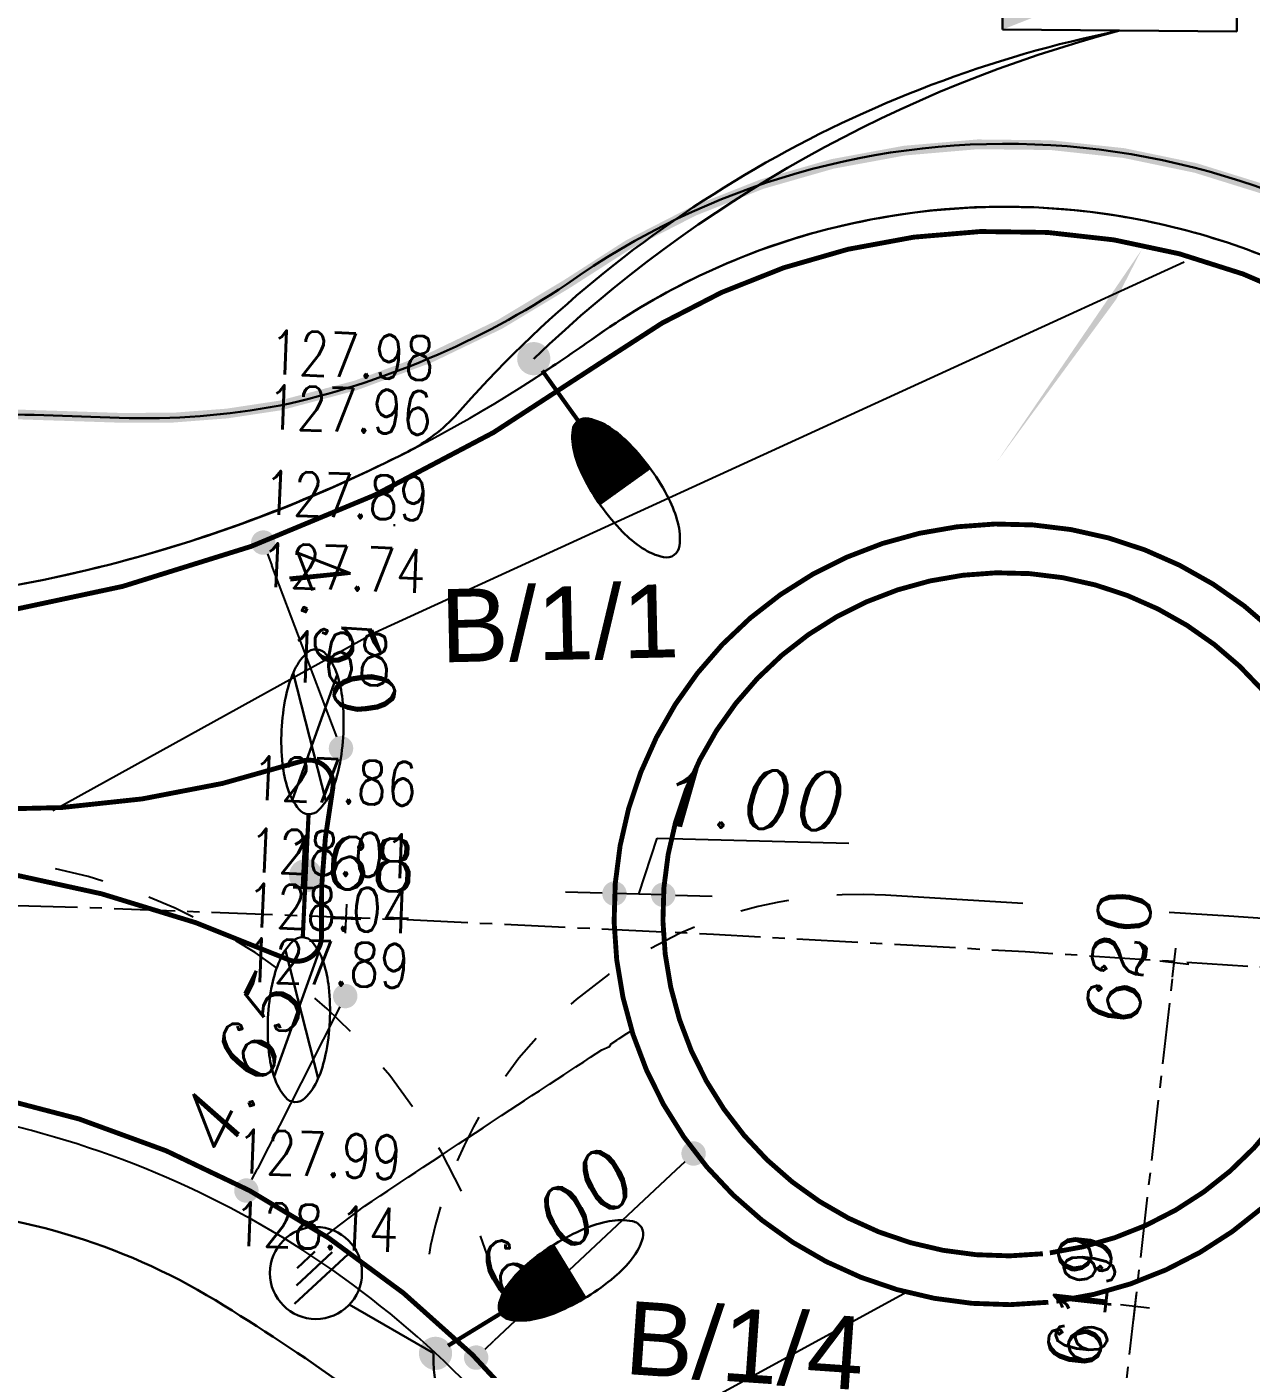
# Model space of a CAD drawing. Header units: millimetres. Extents: x 229784 to 231786, y 726884 to 727329.
# Drawn here: x 230473.46 to 230498.54, y 727260.83 to 727288.34 of the extents above; entities that cross this region are included whole.
import ezdxf
from ezdxf.enums import TextEntityAlignment as Align

# ---------------------------------------------------------------- set-up
doc = ezdxf.new("R2010")
doc.units = ezdxf.units.MM
for name, pattern in [('2480-axa-500-15.11.16$0$CENTER', [2, 1.25, -0.25, 0.25, -0.25]), ('2480-GEOMET-12.8.14$0$D1-3', [6, 3, -3]), ('2480-GEOMET-12.8.14$0$D12', [2, 1, -1]), ('2480-GEOMET-12.8.14$0$DASHEDX2', [1.5, 1, -0.5]), ('DESPLANW500-12.8.14$0$CENTER', [2, 1.25, -0.25, 0.25, -0.25])]:
    doc.linetypes.add(name, pattern=pattern)
for name, color, linetype in [('2480-axa-500-15.11.16$0$IDAN_AXIS', 7, 'Continuous'), ('2480-axa-500-15.11.16$0$IDAN_PTNUM', 7, 'Continuous'), ('2480-GEOMET-12.8.14$0$0-frame', 7, 'Continuous'), ('2480-GEOMET-12.8.14$0$1maake', 8, '2480-GEOMET-12.8.14$0$FENCELINE1'), ('2480-gova-15.11.16$0$D-CONT-PRINCIPAL', 254, 'Continuous'), ('2480-gova-15.11.16$0$D-CONT-SECONDARY', 254, 'Continuous'), ('2480-gova-15.11.16$0$SEC-ELEV', 254, 'Continuous'), ('2480-gova-15.11.16$0$SEC-NAME', 8, 'Continuous'), ('2480-PLAN-12.8.14$0$plan_makif1 v1$0$pcell', 8, 'Continuous'), ('2480B-TABA_500-9.1.17$0$scellno', 8, 'Continuous'), ('DESPLANW500-12.8.14$0$IDAN_AXIS', 8, 'DESPLANW500-12.8.14$0$CENTER')]:
    doc.layers.add(name, color=color, linetype=linetype)
for name, color, linetype, true_color in [('2480-axa-500-15.11.16$0$IDAN_POINTS', 7, 'Continuous', 0xa8a8a8), ('2480-axa-500-15.11.16$0$IDAN_PTELEV', 7, 'Continuous', 0xa8a8a8), ('2480-GEOMET-12.8.14$0$ZEVA', 7, 'Continuous', 0x919191), ('2480B-TABA_500-9.1.17$0$pcell', 7, 'Continuous', 0x527dff)]:
    doc.layers.add(name, color=color, linetype=linetype, true_color=true_color)
for name, color, linetype, lineweight in [('2480-GEOMET-12.8.14$0$EVENSOFA_15', 13, 'Continuous', 30), ('2480-GEOMET-12.8.14$0$Midraha', 13, 'Continuous', 30), ('2480-GEOMET-12.8.14$0$TICH', 13, 'Continuous', 30), ('TEURA', 1, 'Continuous', 30), ('TEURA-500', 1, 'Continuous', 30), ('TEURA-PIRUK', 190, 'Continuous', 30), ('TXT-TEURA-500', 12, 'Continuous', 35)]:
    doc.layers.add(name, color=color, linetype=linetype, lineweight=lineweight)
doc.styles.add('2480-axa-500-15.11.16$0$Standard', font='romanc9.shx')
doc.styles.add('2480-GEOMET-12.8.14$0$ITALIC', font='italic.shx')
doc.styles.add('2480-gova-15.11.16$0$secname', font='romans.shx', dxfattribs={"width": 0.8})
doc.styles.get("Standard").update_dxf_attribs({"font": 'arial.ttf'})
doc.linetypes.add('2480-GEOMET-12.8.14$0$FENCELINE1', pattern='A,0.25,-0.1,[133,ltypeshp.shx,S=0.1,R=0,X=-0.1,Y=0],-0.1,1', length=1.45)
doc.linetypes.add('SLE_LINE', pattern='A,1,-0.5,["/",Standard,S=0.1,R=0,X=-0.1,Y=-0.05],-0.3', length=1.8)
doc.linetypes.add('V_LINE', pattern='A,1,-0.3,["V",Standard,S=0.1,R=0,X=-0.1,Y=-0.05],-0.2', length=1.5)
doc.dimstyles.new('2480-GEOMET-12.8.14$0$DIM500', dxfattribs={"dimtxt": 1.2, "dimasz": 0.5, "dimexe": 0.18, "dimexo": 0.0625, "dimgap": 0.25, "dimtad": 1, "dimzin": 0, "dimdsep": 46, "dimtxsty": '2480-GEOMET-12.8.14$0$ITALIC', "dimblk": '2480-GEOMET-12.8.14$0$_Dot', "dimcen": 0.09, "dimse1": 1, "dimse2": 1, "dimclrd": 256, "dimclrt": 256, "dimadec": 0, "dimazin": 0, "dimtfac": 1, "dimtmove": 1, "dimatfit": 3, "dimldrblk": '2480-GEOMET-12.8.14$0$_Dot', "dimfxl": 1, "dimtolj": 1, "dimtzin": 0, "dimarcsym": 0})

# ---------------------------------------------------------------- blocks, each defined once
blk = doc.blocks.new('pe-2')
for p, q in [((-0.2663664813626383, 2.612866908311844), (0.2002428060368402, 1.088034683198202)), ((0.2663664814281219, 2.612866908311844), (-0.2002428059713566, 1.088034683198202)), ((-0.2663664813626383, -2.259358229930513), (0.2002428060368402, -0.7345260048168711)), ((0.2663664814281219, -2.259358229930513), (-0.2002428059713566, -0.7345260048168711))]:
    blk.add_line(p, q)
for points in [[(3.274180926382542e-11, 0.9197248866548762, 0.2117595064418249), (0.1182286987786938, 0.9721477386192419, 0.09455421729680624), (0.2638318446552148, 1.210948135296348, 0.05124279213204638), (0.3417372697404062, 1.507864784274716, 0.03856946082473863), (0.3731145729398122, 1.914023251796607, 0.03856946085214061), (0.3417372697040264, 2.320181719318498, 0.05124279214183172), (0.2638318446661287, 2.617098368296865, 0.09455421724215093), (0.1182286987968837, 2.855898764973972, 0.2117595062268801), (3.274180926382542e-11, 2.90832161688013, 0.2117595063221871), (-0.1182286986768304, 2.855898764973972, 0.09455421733179012), (-0.263831844615197, 2.617098368296865, 0.05124279214410905), (-0.3417372697003884, 2.320181719202083, 0.03856946082749416), (-0.3731145728597767, 1.914023251796607, 0.03856946084387401), (-0.3417372696712846, 1.507864784100093, 0.05124279210564371), (-0.263831844615197, 1.210948135296348, 0.09455421731429862), (-0.1182286986950203, 0.9721477386192419, 0.211759506382006)], [(3.274180926382542e-11, -0.5662162082735449, -0.2117595064418249), (0.1182286987786938, -0.6186390602379106, -0.09455421729680624), (0.2638318446552148, -0.8574394569150172, -0.05124279213204638), (0.3417372697404062, -1.154356105893385, -0.03856946082473863), (0.3731145729398122, -1.560514573415276, -0.03856946085214061), (0.3417372697040264, -1.966673040937167, -0.05124279214183172), (0.2638318446661287, -2.263589689915534, -0.09455421724215093), (0.1182286987968837, -2.502390086592641, -0.2117595062268801), (3.274180926382542e-11, -2.554812938498799, -0.2117595063221871), (-0.1182286986768304, -2.502390086592641, -0.09455421733179012), (-0.263831844615197, -2.263589689915534, -0.05124279214410905), (-0.3417372697003884, -1.966673040820751, -0.03856946082749416), (-0.3731145728597767, -1.560514573415276, -0.03856946084387401), (-0.3417372696712846, -1.154356105718762, -0.05124279210564371), (-0.263831844615197, -0.8574394569150172, -0.09455421731429862), (-0.1182286986950203, -0.6186390602379106, -0.211759506382006)]]:
    blk.add_lwpolyline(points, format="xyb", close=True)
at = {"const_width": 0.05}
for points in [[(2.546585164964199e-11, 0.9267543391906656), (2.546585164964199e-11, 0.1767543391906656)], [(2.546585164964199e-11, -0.5732456608093344), (2.546585164964199e-11, 0.1767543391906656)]]:
    blk.add_lwpolyline(points, dxfattribs=at)
at = {"const_width": 0.2}
blk.add_lwpolyline([(-0.09999999997452846, 0.1767543391906656, 1), (0.1000000000254602, 0.1767543391906656, 1)], format="xyb", close=True, dxfattribs=at)
blk = doc.blocks.new('chit')
for p, q in [((0, 0), (40.00000000000136, 0)), ((5.684341886080801e-14, -15.00000000000136), (0, 0)), ((40.00000000000136, 0), (40.00000000000136, -15.00000000000136)), ((40.00000000000136, -15.00000000000136), (40.00000000000136, 0)), ((40.00000000000136, -15.00000000000136), (5.684341886080801e-14, -15.00000000000136))]:
    blk.add_line(p, q)
blk.add_solid([(5.684341886080801e-14, -15.00000000000136), (0, 0), (40.00000000000136, 0)])
blk = doc.blocks.new('peh')
at = {"linetype": 'Continuous'}
blk.add_line((2.546585164964199e-11, 5.820766091346741e-11), (2.546585164964199e-11, 5.820766091346741e-11), dxfattribs=at)
blk.add_line((2.546585164964199e-11, 5.820766091346741e-11), (2.546585164964199e-11, 5.820766091346741e-11), dxfattribs=at)
blk.add_line((2.546585164964199e-11, 5.820766091346741e-11), (2.546585164964199e-11, 5.820766091346741e-11), dxfattribs=at)
blk.add_line((2.546585164964199e-11, 5.820766091346741e-11), (2.546585164964199e-11, 5.820766091346741e-11), dxfattribs=at)
blk.add_line((2.546585164964199e-11, 5.820766091346741e-11), (2.546585164964199e-11, 5.820766091346741e-11), dxfattribs=at)
blk.add_line((2.546585164964199e-11, 5.820766091346741e-11), (2.546585164964199e-11, 5.820766091346741e-11), dxfattribs=at)
at = {"color": 0}
for p, q in [((-0.115912749482959, -0.969679415167775), (0.1884086229183595, -1.062719795736484)), ((-0.1056436801372911, -0.9597478377399966), (0.1772317845970974, -1.046231546381023)), ((-0.09385287292388966, -0.9502815023297444), (0.1652012002523406, -1.029482280660886)), ((-0.08020889080216875, -0.9413817392778583), (0.1522184084533365, -1.012441895902157)), ((-0.06415515524713555, -0.9332187119289301), (0.1381616434882744, -0.9950731646385975)), ((-0.04462661316938465, -0.92611803940963), (0.1228772536778706, -0.9773291107849218)), ((-0.01899524375767214, -0.9208831884898245), (0.104348816392303, -0.958593252056744)), ((0.02821950671932427, -0.9222470393287949), (0.06440341872075805, -0.9333095714100637)), ((-0.2285185306463973, -1.131319577281829), (0.2910667609321536, -1.2901727425633)), ((-0.2225942898003268, -1.120059652486816), (0.2864560272209928, -1.27569195284741)), ((-0.216457781563804, -1.108864624402486), (0.2816645539642195, -1.261155905493069)), ((-0.210106730730331, -1.097735188493971), (0.2766883927761228, -1.246563393389806)), ((-0.2035386284333072, -1.08667211199645), (0.2715233891722164, -1.231913146388251)), ((-0.1967507195295184, -1.07567623705836), (0.2661651680173236, -1.21720382681815)), ((-0.1897399888621294, -1.064748485514428), (0.2605716419129749, -1.202422567293979)), ((-0.1825031453408883, -1.053889863716904), (0.2545854739219067, -1.187521265121177)), ((-0.1750366041160305, -1.043101467425004), (0.2481631114278571, -1.172486604889855)), ((-0.1673364669040893, -1.032384488731623), (0.2412796707285452, -1.157310978916939)), ((-0.1593984990831814, -1.021740222058725), (0.2339070605885354, -1.141985798894893)), ((-0.1512181050275103, -1.011170072539244), (0.2260133852178114, -1.126501313119661)), ((-0.1427902992945747, -1.000675564340781), (0.2175621940332348, -1.110846377734561)), ((-0.1341096746400581, -0.9902583506773226), (0.2085115276786382, -1.095008164411411)), ((-0.1251703656816971, -0.9799202248104848), (0.1988126873402507, -1.078971784387249)), ((-0.2887464090817957, -1.282830977404956), (0.3360511245773523, -1.473850753100123)), ((-0.2849031357982312, -1.270934836997185), (0.3335042879843968, -1.460000960039906)), ((-0.2809602886045468, -1.259069139428902), (0.3308141161614913, -1.44610734510934)), ((-0.2769178075177479, -1.247233902919106), (0.3279784414553433, -1.432169245381374)), ((-0.2727756117456011, -1.235429152322467), (0.3249950011595502, -1.418185969174374)), ((-0.2685335995702189, -1.223654918605462), (0.3218614321303903, -1.404156794014852)), ((-0.2641916482753004, -1.211911239428446), (0.3185752653735108, -1.390080965007655)), ((-0.2597068435352412, -1.200211234914605), (0.3151339201358496, -1.375957693322562)), ((-0.2550202806523885, -1.188572914048564), (0.3115346974882414, -1.361786153516732)), ((-0.2501307263228227, -1.176996653841343), (0.3077747731658746, -1.347565482370555)), ((-0.2450371177474153, -1.165482779266313), (0.3038511905397172, -1.333294775744434)), ((-0.2397382072158507, -1.154031671816483), (0.2997608520308859, -1.318973086832557)), ((-0.2342325565914507, -1.142643771192525), (0.2955005108306068, -1.304599422903266)), ((-0.3320811642697663, -1.452578270516824), (0.3613230256378301, -1.664573206042405)), ((-0.3296372685217648, -1.440254297514912), (0.3600117051464622, -1.651101148221642)), ((-0.3270924486496369, -1.427961180044804), (0.3586284070988768, -1.637607084587216)), ((-0.3244469393612235, -1.415698846511077), (0.3571726631562342, -1.624090872064698)), ((-0.3217009534782846, -1.403467231604736), (0.3556439940948621, -1.61055236402899)), ((-0.3188546821547789, -1.39126627711812), (0.3540419094279059, -1.596991410653573)), ((-0.3159082950223819, -1.379095931188203), (0.3523659074053285, -1.583407858503051)), ((-0.3128619403651101, -1.366956148296595), (0.3506154743299703, -1.569801550416742)), ((-0.3097157453521504, -1.354846889676992), (0.3487900845721015, -1.556172325799707)), ((-0.3064698160524131, -1.34276812284952), (0.3468892001765198, -1.542520020157099)), ((-0.3031242376819137, -1.330719821853563), (0.3449122703968897, -1.528844465094153)), ((-0.2996790746037732, -1.318701967014931), (0.3428587315793266, -1.515145488374401)), ((-0.2961343703282182, -1.306714544887654), (0.3407230150842224, -1.501421387307346)), ((-0.2924901477599633, -1.294757548545022), (0.3384567031826009, -1.487657359277364)), ((-0.356168563295796, -1.615138924040366), (0.3720150188237312, -1.837766986864153)), ((-0.3547019478792208, -1.602516166458372), (0.3716013049343019, -1.824569354881532)), ((-0.3531760414407472, -1.58991153590614), (0.3711208180829999, -1.811351308308076)), ((-0.3515909958732664, -1.577324985992163), (0.3705732108282973, -1.798112741031218)), ((-0.3499469583985046, -1.564756471721921), (0.3699581274922821, -1.784853544260841)), ((-0.3482440714942641, -1.552205949556082), (0.3692752041606582, -1.771573606645688)), ((-0.3464824730690452, -1.539673377294093), (0.3685240684790188, -1.758272814506199)), ((-0.344662296534807, -1.527158714132383), (0.3677043393763597, -1.744951051136013)), ((-0.3427836706177914, -1.514661920722574), (0.3668156270068721, -1.731608197558671)), ((-0.34084202786471, -1.502184393641073), (0.365857532415248, -1.718244131770916)), ((-0.3388046243708231, -1.489736143383197), (0.3648296474493691, -1.7048587288009)), ((-0.3366651329633896, -1.477319104596972), (0.363731554527476, -1.691451861115638)), ((-0.3344238788631628, -1.464933177747298), (0.3625628263180261, -1.678023398097139)), ((-0.3690812586792163, -1.768044880300295), (0.030086575671564, -1.890082734345924)), ((-0.3683397835047799, -1.755200425104704), (0.07284037075630714, -1.890082734345924)), ((-0.3675368039766909, -1.74237477366114), (0.1155941659972392, -1.890082734345924)), ((-0.3666725335569936, -1.729567860660609), (0.1583479612901303, -1.890082734345924)), ((-0.3657471802798682, -1.716779622598551), (0.2011017565566526, -1.890082734345924)), ((-0.364882771619969, -1.70397275185987), (0.243855551894432, -1.890082734345924)), ((-0.3637743345825584, -1.691240488144103), (0.2866093470439999, -1.890082734345924)), ((-0.3626066217329935, -1.678526346862782), (0.329363142193567, -1.890082734345924)), ((-0.3614389088834287, -1.66581220558146), (0.3730088205848006, -1.890355410345364)), ((-0.3602110727297259, -1.653116445755586), (0.3728588798476267, -1.877238421875518)), ((-0.3589232896993053, -1.640439013543073), (0.372643478338432, -1.86410142009845)), ((-0.3575757310973131, -1.627779856673442), (0.3723622993784375, -1.850944308156613)), ((-0.3729487427408458, -1.88450279441895), (-0.3546975816357672, -1.890082734345924)), ((-0.3727713762418716, -1.871485873882193), (-0.3119437864894389, -1.890082734345924)), ((-0.3725303188184625, -1.858488425554242), (-0.2691899911819189, -1.890082734345924)), ((-0.3722258381094434, -1.845510367653333), (-0.2264361958533334, -1.890082734345924)), ((-0.3718581953507964, -1.832551620376762), (-0.1836824006161729, -1.890082734345924)), ((-0.371427645564836, -1.819612105784472), (-0.1409286055690172, -1.890082734345924)), ((-0.3709344373564818, -1.806691747682635), (-0.0981748103967059, -1.890082734345924)), ((-0.3703788133643684, -1.793790471972898), (-0.05542101489906503, -1.890082734345924)), ((-0.3697610102317412, -1.780908206419554), (-0.01266721966230783, -1.890082734345924))]:
    blk.add_line(p, q, dxfattribs=at)
blk.add_line((-0.3762964788365935, -1.890082734345924), (0.371784397677402, -1.890082734345924))
at = {"const_width": 0.2}
blk.add_lwpolyline([(-0.09999999997453402, 5.82076539745735e-11, 1), (0.1000000000254657, 5.82076539745735e-11, 1)], format="xyb", close=True, dxfattribs=at)
at = {"const_width": 0.05}
blk.add_lwpolyline([(2.546585164964199e-11, -0.9267543390742503), (2.91038304567337e-11, -0.1767543390742503)], dxfattribs=at)
for centre, radius, start, end in [((2.182787284255028e-11, -1.07925627392251), 0.1595313874640936, 89.99999999584787, 137.8251964882995), ((7.275957614183426e-11, -1.07925627392251), 0.159531387435171, 42.17480353191289, 90.00000001435149), ((0.4347096700112161, -1.473078726965468), 0.7461050159912878, 137.8251964731446, 159.431190154693), ((-0.434709670029406, -1.473078726849053), 0.746105015997236, 20.56880983710269, 42.17480352191763), ((1.141989360963635, -1.738488355302252), 1.501543188204895, 159.4311901679309, 171.1649100012509), ((-1.141989360803564, -1.738488355418667), 1.501543188115391, 8.83509001030809, 20.56880983754097), ((2.27130064188168, -1.914023251738399), 2.644415214756199, 171.1649100033143, 179.9999999968881), ((-2.27130064163066, -1.914023251680192), 2.644415214554432, 2.441037551367072e-09, 8.835090000477761), ((2.271300641106791, -1.914023251505569), 2.644415213982394, 180.0000000016236, 188.8350900015736), ((-2.271300641943526, -1.914023251621984), 2.644415214867802, 351.1649100074639, 1.732664412711517e-09), ((1.141989359803119, -2.089558147999924), 1.501543187039294, 188.8350900068143, 200.5688098424719), ((-1.141989360174193, -2.089558147767093), 1.50154318752295, 339.4311901554166, 351.1649099916152), ((0.4347096706915181, -2.354967776103877), 0.7461050166217936, 200.568809831869, 222.1748035004408), ((-0.4347096700912516, -2.354967776220292), 0.7461050160659488, 317.8251964758063, 339.4311901645237), ((2.91038304567337e-11, -2.748790229146834), 0.1595313875978667, 222.1748035492459, 269.9999999968009), ((-7.275957614183426e-12, -2.74879022926325), 0.1595313874763102, 270.000000009964, 317.8251964748918)]:
    blk.add_arc(centre, radius, start, end)
blk = doc.blocks.new('53')
for p, q in [((-14.54067666011849, 5.763867802988329), (15.45932333988151, 5.763867802988329)), ((-10.35449258187043, 0.7524673756603306), (9.645507418129569, 0.7524673756603306)), ((-5.354492581870431, -4.258933051667896), (4.645507418129569, -4.258933051667896))]:
    blk.add_line(p, q)
blk.add_circle((0.3544925818704314, 2.491928913209904), 18.85066435358067)
blk = doc.blocks.new('2480-GEOMET-12.8.14$0$_Dot')
at = {"color": 0, "linetype": 'ByBlock', "lineweight": -2}
blk.add_line((-0.5, 0), (-1, 0), dxfattribs=at)
at = {"color": 0, "linetype": 'ByBlock', "const_width": 0.5}
blk.add_lwpolyline([(-0.25, 0, 1), (0.25, 0, 1)], format="xyb", close=True, dxfattribs=at)
blk = doc.blocks.new('*D197')
at = {"layer": '2480-GEOMET-12.8.14$0$0-frame', "lineweight": -2, "transparency": 16777216}
blk.add_line((230479.7217984425, 727274.0246017524), (230478.4828845417, 727277.3048745779), dxfattribs=at)
at = {"layer": 'Defpoints', "color": 0, "transparency": 16777216}
for p in [(230478.3062217284, 727277.7726247788), (230478.1664030351, 727277.7198171826), (230479.7586425626, 727273.5040439554)]:
    blk.add_point(p, dxfattribs=at)
at = {"layer": '2480-GEOMET-12.8.14$0$0-frame', "lineweight": -2, "transparency": 16777216, "xscale": 0.5, "yscale": 0.5, "zscale": 0.5}
for p, rotation in [((230478.3062217284, 727277.7726247788), 110.6908607557796), ((230479.8984612559, 727273.5568515515), 290.6908607557796)]:
    blk.add_blockref('2480-GEOMET-12.8.14$0$_Dot', p, dxfattribs=dict(at, rotation=rotation))
at = {"layer": '2480-GEOMET-12.8.14$0$0-frame', "transparency": 16777216, "insert": (230479.8975168334, 727275.9650649477), "char_height": 1.2, "attachment_point": 5, "rotation": 290.6908607557796, "style": '2480-GEOMET-12.8.14$0$ITALIC'}
blk.add_mtext('\\A1;4.50', dxfattribs=at)
blk = doc.blocks.new('*D198')
at = {"layer": '2480-GEOMET-12.8.14$0$0-frame', "lineweight": -2, "transparency": 16777216}
blk.add_line((230479.7584720887, 727268.0338642956), (230478.1866809744, 727264.9406542089), dxfattribs=at)
at = {"layer": 'Defpoints', "color": 0, "transparency": 16777216}
for p in [(230479.8709307072, 727268.5375688118), (230477.8461282519, 727264.5528539721), (230477.9601753039, 727264.4949018323)]:
    blk.add_point(p, dxfattribs=at)
at = {"layer": '2480-GEOMET-12.8.14$0$0-frame', "lineweight": -2, "transparency": 16777216, "xscale": 0.5, "yscale": 0.5, "zscale": 0.5}
for p, rotation in [((230479.9849777592, 727268.4796166721), 63.06294676309011), ((230477.9601753039, 727264.4949018323), 243.0629467630901)]:
    blk.add_blockref('2480-GEOMET-12.8.14$0$_Dot', p, dxfattribs=dict(at, rotation=rotation))
at = {"layer": '2480-GEOMET-12.8.14$0$0-frame', "transparency": 16777216, "insert": (230477.8778235702, 727267.1175675464), "char_height": 1.2, "attachment_point": 5, "rotation": 63.06294676309012, "style": '2480-GEOMET-12.8.14$0$ITALIC'}
blk.add_mtext('\\A1;4.65', dxfattribs=at)
blk = doc.blocks.new('*D203')
at = {"layer": '2480-GEOMET-12.8.14$0$0-frame', "lineweight": -2, "transparency": 16777216}
blk.add_line((230486.7555397848, 727264.9113878957), (230483.0312361379, 727261.414113961), dxfattribs=at)
at = {"layer": 'Defpoints', "color": 0, "transparency": 16777216}
for p in [(230487.5975784954, 727264.7451060382), (230482.6667479182, 727261.0718445675), (230483.1442984091, 727260.5632933166)]:
    blk.add_point(p, dxfattribs=at)
at = {"layer": '2480-GEOMET-12.8.14$0$0-frame', "lineweight": -2, "transparency": 16777216, "xscale": 0.5, "yscale": 0.5, "zscale": 0.5}
for p, rotation in [((230487.1200280046, 727265.2536572892), 43.19934614200813), ((230482.6667479182, 727261.0718445675), 223.1993461420081)]:
    blk.add_blockref('2480-GEOMET-12.8.14$0$_Dot', p, dxfattribs=dict(at, rotation=rotation))
at = {"layer": '2480-GEOMET-12.8.14$0$0-frame', "transparency": 16777216, "insert": (230484.3115299926, 727263.782380902), "char_height": 1.2, "attachment_point": 5, "rotation": 43.199346142008096, "style": '2480-GEOMET-12.8.14$0$ITALIC'}
blk.add_mtext('\\A1;6.00', dxfattribs=at)
blk = doc.blocks.new('*D204')
at = {"layer": '2480-GEOMET-12.8.14$0$0-frame', "lineweight": -2, "transparency": 16777216}
for p, q in [((230485.9988151379, 727270.5671506885), (230486.3752946858, 727271.7127293196)), ((230486.3752946858, 727271.7127293196), (230490.3025320803, 727271.6103578582)), ((230484.9991547083, 727270.5932088787), (230484.4993244944, 727270.6062379738)), ((230486.4986453537, 727270.5541215934), (230485.4989849221, 727270.5801797836)), ((230486.4986453537, 727270.5541215934), (230485.4989849221, 727270.5801797836)), ((230486.9984755675, 727270.5410924982), (230487.4983057814, 727270.5280634032))]:
    blk.add_line(p, q, dxfattribs=at)
at = {"layer": 'Defpoints', "color": 0, "transparency": 16777216}
for p in [(230485.4989849221, 727270.5801797836), (230485.4933478119, 727270.363925469), (230486.4930082434, 727270.3378672787)]:
    blk.add_point(p, dxfattribs=at)
at = {"layer": '2480-GEOMET-12.8.14$0$0-frame', "lineweight": -2, "transparency": 16777216, "xscale": 0.5, "yscale": 0.5, "zscale": 0.5}
for p, rotation in [((230485.4989849221, 727270.5801797836), 358.5068066620362), ((230486.4986453537, 727270.5541215934), 178.5068066620362)]:
    blk.add_blockref('2480-GEOMET-12.8.14$0$_Dot', p, dxfattribs=dict(at, rotation=rotation))
at = {"layer": '2480-GEOMET-12.8.14$0$0-frame', "transparency": 16777216, "insert": (230488.3610628447, 727272.5112549525), "char_height": 1.2, "attachment_point": 5, "rotation": 358.5068066620361, "style": '2480-GEOMET-12.8.14$0$ITALIC'}
blk.add_mtext('\\A1;1.00', dxfattribs=at)
blk = doc.blocks.new('2480-axa-500-15.11.16$0$IDAN_POINT')
at = {"layer": '2480-axa-500-15.11.16$0$IDAN_POINTS', "color": 0, "linetype": 'ByBlock'}
for p, q in [((0, -0.5), (0, 0.5)), ((-0.5, 0), (0.5, 0))]:
    blk.add_line(p, q, dxfattribs=at)
at = {"layer": '2480-axa-500-15.11.16$0$IDAN_PTELEV', "style": '2480-axa-500-15.11.16$0$Standard'}
blk.add_attdef('IDAN_PTELEV', text='', height=1.8, dxfattribs=at).set_placement((0, -1), align=Align.TOP_CENTER)
at = {"layer": '2480-axa-500-15.11.16$0$IDAN_PTNUM', "style": '2480-axa-500-15.11.16$0$Standard'}
blk.add_attdef('IDAN_PTNUM', text='', height=1.8, dxfattribs=at).set_placement((0, 1), align=Align.CENTER)

msp = doc.modelspace()

# ---------------------------------------------------------------- linework, layer by layer
at = {"layer": '2480-axa-500-15.11.16$0$IDAN_AXIS', "linetype": '2480-axa-500-15.11.16$0$CENTER'}
for points in [[(229872.0680052556, 726960.3870601023, -0.07147719878368394), (229947.042, 727060.962), (229947.732, 727061.655, -0.298102820105516), (230708.48, 727222.267), (231119.383, 727062.249, 0.1113742151746733), (231641.537, 726983.585), (231643.691, 726983.741, -0.08419839352679226), (231668.658, 726981.345), (231692.584, 726974.885)], [(230493.8345957902, 727235.9932461376, -0.02871609495923493), (230494.465, 727247.223), (230496.966, 727269.165)]]:
    msp.add_lwpolyline(points, format="xyb", dxfattribs=at)
at = {"layer": '2480-GEOMET-12.8.14$0$1maake', "ltscale": 1.5}
for points in [[(230503.3498637404, 727280.7877473031, 0.3566641040567152), (230485.0337101896, 727281.9338506038, 0.3566641040567152)], [(230467.2738501531, 727276.4019932572, 0.1617645071594803), (230485.0337101896, 727281.9338506038, 0.1617645071594803)]]:
    msp.add_lwpolyline(points, format="xyb", dxfattribs=at)
msp.add_arc((230468.5647696208, 727246.8725175784), 19.5, 356.5973092836089, 88.92340629288928, dxfattribs=at)
at = {"layer": '2480-GEOMET-12.8.14$0$EVENSOFA_15', "color": 251, "true_color": 0x696969, "const_width": 0.1}
for points in [[(230503.0098902058, 727280.4211167047, 0.3566641040563377), (230485.3253281566, 727281.5276992018, 194.5167850187439)], [(230467.2644535433, 727275.9020815613, 0.1617645071595543), (230485.3253281567, 727281.5276992018)], [(230219.3421582981, 727234.0544562356), (230230.2781232223, 727237.7319298212, -0.01481331730155142), (230270.7213993344, 727249.6028068218), (230273.0470576846, 727250.2070592165), (230276.9339680296, 727251.1982074559, -0.01271875887194174), (230312.2420758484, 727259.1467337186), (230331.8804997812, 727262.757615761), (230331.9924231761, 727262.7781949168, -0.01540635517672264), (230375.4181294212, 727268.7578367143), (230387.1110147871, 727269.9046689443, -0.001683067493208553), (230391.8832494968, 727270.3167887105), (230399.1345664186, 727270.8817777823), (230429.8891572944, 727272.4499910688), (230452.5987625863, 727272.6771275594), (230472.4892453746, 727272.303255319, 0.08390474809793953), (230479.081219812, 727273.2902524661, 0.08390474809793953)], [(230479.7281401035, 727272.7233068798, 0.5696769523886233), (230479.081219812, 727273.290252466)], [(230479.7281401035, 727272.7233068799, 0.05414568094448007), (230479.4977581385, 727269.7088029016, 194.5167850187439)], [(230478.7934920095, 727269.2365929338, 0.1035073284765901), (230469.0234532514, 727271.3713878874)], [(230478.7934920095, 727269.2365929338, 0.5541545147678775), (230479.4977581386, 727269.7088029016)], [(230488.5295104545, 727245.6854525242, 0.4261550692907068), (230468.9405496051, 727266.8689870018)], [(230514.8552466268, 727263.30081023, 0.4422608497786182), (230497.6265031768, 727246.9637129495)]]:
    msp.add_lwpolyline(points, format="xyb", dxfattribs=at)
at = {"layer": '2480-GEOMET-12.8.14$0$Midraha'}
msp.add_lwpolyline([(230317.6340028229, 727268.3390002622, -0.02671869467459621), (230393.801042898, 727278.4980034849, -0.02729139607459507), (230472.2634682152, 727280.4288666374, -0.001074745816037402), (230475.3550025174, 727280.3299998386, 0.05531988327608524), (230478.6544469178, 727280.5821632824, 0.09438293201467271), (230484.5250000976, 727283.0710001007, -0.1712365022242927), (230494.4389221849, 727285.9166085584, -0.1712365563647151), (230503.9440002184, 727281.911999509, 0.1641476795334003), (230512.733000016, 727278.0740003606, -0.01541463126724829), (230556.7817591793, 727272.8898871443, -0.001181118457188967)], format="xyb", dxfattribs=at)
at = {"layer": '2480-GEOMET-12.8.14$0$TICH', "color": 251, "linetype": '2480-GEOMET-12.8.14$0$DASHEDX2', "true_color": 0x696969, "const_width": 0.1}
for points in [[(230494.5491718061, 727262.2258009478, 194.5167850067135), (230494.3858971865, 727262.2057115949, 194.5167850067135)], [(230494.4168542351, 727263.2170083228, 194.5167850285241), (230494.2739889428, 727263.1994301392)]]:
    msp.add_lwpolyline(points, format="xyb", dxfattribs=at)
at = {"layer": '2480-GEOMET-12.8.14$0$ZEVA', "linetype": '2480-GEOMET-12.8.14$0$D12'}
for centre, radius, start, end in [((230471.5140568152, 727259.367105269), 12, 15.69790913690011, 88.33893637571916), ((230490.5505112425, 727261.5606359092), 9, 86.79472515650758, 174.0840061067517)]:
    msp.add_arc(centre, radius, start, end, dxfattribs=at)
at = {"layer": '2480-GEOMET-12.8.14$0$ZEVA', "linetype": '2480-GEOMET-12.8.14$0$D1-3'}
msp.add_arc((230451.2014386836, 726558.9115677474), 712.750000000053, 68.72254877955802, 86.79472515646114, dxfattribs=at)
at = {"layer": '2480-gova-15.11.16$0$D-CONT-PRINCIPAL', "flags": 128}
msp.add_lwpolyline([(230480.994, 727278.1059999999), (230480.994, 727278.1529999999)], dxfattribs=at)
at = {"layer": '2480-gova-15.11.16$0$D-CONT-PRINCIPAL'}
msp.add_lwpolyline([(230479.6050435466, 727263.5864385945), (230480.379, 727264.173), (230480.379, 727264.173), (230480.383, 727264.176), (230480.383, 727264.176), (230480.536, 727264.2779999999), (230480.536, 727264.2779999999), (230480.701, 727264.3879999999), (230480.701, 727264.3879999999), (230480.855, 727264.4890000001), (230480.855, 727264.4890000001), (230481.11, 727264.6579999999), (230481.11, 727264.6579999999), (230481.277, 727264.77), (230481.277, 727264.77), (230481.431, 727264.8709999999), (230481.431, 727264.8709999999), (230481.584, 727264.973), (230481.584, 727264.973), (230481.773, 727265.098), (230481.773, 727265.098), (230481.926, 727265.2), (230481.926, 727265.2), (230482.08, 727265.301), (230482.08, 727265.301), (230482.308, 727265.4509999999), (230482.308, 727265.4509999999), (230482.514, 727265.588), (230482.514, 727265.588), (230482.654, 727265.68), (230482.654, 727265.68), (230482.808, 727265.781), (230482.808, 727265.781), (230482.962, 727265.882), (230482.962, 727265.882), (230483.189, 727266.032), (230483.189, 727266.032), (230483.366, 727266.1490000001), (230483.366, 727266.1490000001), (230483.52, 727266.25), (230483.52, 727266.25), (230483.657, 727266.339), (230483.657, 727266.339), (230483.81, 727266.44), (230483.81, 727266.44), (230483.965, 727266.541), (230483.965, 727266.541), (230484.171, 727266.677), (230484.171, 727266.677), (230484.325, 727266.777), (230484.325, 727266.777), (230484.459, 727266.865), (230484.459, 727266.865), (230484.583, 727266.946), (230484.583, 727266.946), (230484.709, 727267.0279999999), (230484.709, 727267.0279999999), (230484.869, 727267.1329999999), (230484.869, 727267.1329999999), (230485.011, 727267.2259999999), (230485.011, 727267.2259999999), (230485.127, 727267.302), (230485.127, 727267.302), (230485.242, 727267.377), (230485.242, 727267.377), (230485.395, 727267.445), (230485.395, 727267.445), (230485.431, 727267.5009999999), (230485.431, 727267.5009999999), (230485.551, 727267.578), (230485.551, 727267.578), (230485.595, 727267.6070000001), (230485.595, 727267.6070000001), (230485.755, 727267.7109999999), (230485.755, 727267.7109999999), (230485.79, 727267.734), (230485.79, 727267.734), (230485.852936708, 727267.7752031685)], dxfattribs=at)
at = {"layer": '2480-gova-15.11.16$0$D-CONT-SECONDARY', "flags": 128}
msp.add_lwpolyline([(230473.997, 727272.2829999999), (230480.594, 727275.928), (230497.1658828143, 727283.5289122595)], dxfattribs=at)
at = {"layer": '2480-gova-15.11.16$0$D-CONT-SECONDARY'}
msp.add_lwpolyline([(230491.4874636012, 727262.4103118253), (230484.6925653298, 727258.7019700019)], dxfattribs=at)
at = {"layer": '2480-PLAN-12.8.14$0$plan_makif1 v1$0$pcell', "const_width": 0.2}
for points in [[(230472.8316714643, 727314.0528103589), (230472.2634677475, 727280.4288666514, -0.001074746072425942), (230475.3550027873, 727280.3299998294, 0.05531987882852855), (230478.6544469217, 727280.5821632831, 0.09438293195690087), (230484.5250000977, 727283.0710001006, -0.1712364973534978), (230494.4389218921, 727285.9166085757, -0.1712365597904509), (230503.9440001541, 727281.9119995674, 0.1641476810020355), (230512.7330000149, 727278.0740003607, -0.0154146289154895), (230556.7817524853, 727272.8898881421), (230563.7911554279, 727307.8394653674)], [(230317.6340028229, 727268.3390002622, -0.02671869467459621), (230393.801042898, 727278.4980034849, -0.02729139607459507), (230472.2634682152, 727280.4288666374, -0.001074745816037402), (230475.3550025174, 727280.3299998386, 0.05531988327608524), (230478.6544469178, 727280.5821632824, 0.09438293201467271), (230484.5250000976, 727283.0710001007, -0.1712365022242927), (230494.4389221849, 727285.9166085584, -0.1712365563647151), (230503.9440002184, 727281.911999509, 0.1641476795334003), (230512.733000016, 727278.0740003606, -0.01541463126724829), (230556.7817591793, 727272.8898871443, -0.001181118457188967)]]:
    msp.add_lwpolyline(points, format="xyb", dxfattribs=at)
at = {"layer": '2480B-TABA_500-9.1.17$0$pcell'}
for points in [[(230472.8316714643, 727314.0528103589), (230472.2634677475, 727280.4288666514, -0.001074746072425942), (230475.3550027873, 727280.3299998294, 0.05531987882852855), (230478.6544469217, 727280.5821632831, 0.09438293195690087), (230484.5250000977, 727283.0710001006, -0.1712364973534978), (230494.4389218921, 727285.9166085757, -0.1712365597904509), (230503.9440001541, 727281.9119995674, 0.1641476810020355), (230512.7330000149, 727278.0740003607, -0.0154146289154895), (230556.7817524853, 727272.8898881421), (230563.7911554279, 727307.8394653674)], [(230317.6340028229, 727268.3390002622, -0.02671869467459621), (230393.801042898, 727278.4980034849, -0.02729139607459507), (230472.2634682152, 727280.4288666374, -0.001074745816037402), (230475.3550025174, 727280.3299998386, 0.05531988327608524), (230478.6544469178, 727280.5821632824, 0.09438293201467271), (230484.5250000976, 727283.0710001007, -0.1712365022242927), (230494.4389221849, 727285.9166085584, -0.1712365563647151), (230503.9440002184, 727281.911999509, 0.1641476795334003), (230512.733000016, 727278.0740003606, -0.01541463126724829), (230556.7817591793, 727272.8898871443, -0.001181118457188967)]]:
    msp.add_lwpolyline(points, format="xyb", dxfattribs=at)
at = {"layer": '2480B-TABA_500-9.1.17$0$scellno'}
msp.add_lwpolyline([(230501.8842609376, 727291.9645612563, 0, 0, 0), (230497.4253970292, 727285.4280588184, 0.5, 0, 0), (230495.7744289426, 727282.7565573136, 0, 0, 0)], format="xyseb", dxfattribs=at)
at = {"layer": 'DESPLANW500-12.8.14$0$IDAN_AXIS', "linetype": 'DESPLANW500-12.8.14$0$CENTER'}
msp.add_lwpolyline([(229872.0680052556, 726960.3870601023, -0.07147719878368394), (229947.042, 727060.962), (229947.732, 727061.655, -0.298102820105516), (230708.48, 727222.267), (231119.383, 727062.249, 0.1113742151746733), (231641.537, 726983.585), (231643.691, 726983.741, -0.08419839352679226), (231668.658, 726981.345), (231692.584, 726974.885)], format="xyb", dxfattribs=at)
at = {"layer": 'TEURA', "color": 6, "linetype": 'V_LINE', "ltscale": 5, "flags": 128}
for points in [[(229882.3832540148, 726995.6238299019, 0.05829265364702302), (229886.6096316303, 726998.6874251034, 0.03875151970565263), (229890.333778178, 727003.0624955391), (229890.7315250501, 727003.6106165767), (229890.2146926196, 727006.2980349496, 0.003809380084993287), (229892.0455443534, 727008.7771707488, -0.005041175208342944), (229898.363514638, 727017.1313180809, -0.008475901163094886), (229910.8666673264, 727032.7586671698, -0.009099564162903539), (229920.4532455171, 727044.110741693, -0.01480294841359303), (229941.3675962288, 727066.6021186245, -0.007122322203997529), (229952.7034000809, 727077.7684356091, -0.00198510933058509), (229960.1838511596, 727084.8732830929, -0.003945109757360597), (229966.5524324378, 727090.7800102464), (229967.3663418232, 727091.5655731336), (229976.8654766124, 727100.0706116689), (229981.4032966758, 727103.9853811315), (229985.0155934968, 727107.0844172329), (229993.4418490595, 727114.1947423016), (230000.3219364696, 727119.8073799001), (230008.5832186204, 727126.3840738629), (230019.6912004625, 727134.9051283875), (230023.5344227879, 727137.7317626255, -0.0001805137606270499), (230028.3911088311, 727141.3260527165, 0.004110113674229396), (230033.2806167747, 727144.8467875705, -0.003958020740473599), (230053.1226061891, 727158.5223297533, -0.008917367036685631), (230064.6695990827, 727166.049747726, -0.00514027710634002), (230073.3887938243, 727171.5274560463, -0.006210346384753352), (230078.5247649998, 727174.6731603211, -0.006252921286496313), (230093.3920206047, 727183.450594598, -0.00414926464975173), (230103.4088722137, 727189.0967465121, -0.004099252540073177), (230113.4630985877, 727194.5540648928, -0.00392912058054938), (230125.4481719257, 727200.8013966562, -0.003185431250611387), (230142.1246936416, 727209.0035370996, -0.003977982645852471), (230152.5357957702, 727213.8615208054, -0.006531663441453613), (230166.753419192, 727220.1622425545, -0.002710939632478563), (230175.7583603234, 727223.9616812462, -0.004595286785042453), (230187.6903153625, 727228.7775545088, -0.002237033172070682), (230197.5464208861, 727232.5787940939, -0.007601547394318805), (230212.8388620984, 727238.1438066035, -0.003347687695491974), (230224.6794924785, 727242.1799908852, -0.005846054738433279), (230232.5916782854, 727244.7819061135, -0.001140788078616148), (230239.4748841219, 727246.9421139371, 0.0001173379032749467), (230245.1236780964, 727248.6576284152, -0.005848699046070003), (230255.2510419005, 727251.6069071314, -0.003263596199486421), (230260.8892152409, 727253.1791665647, -0.003497894859360288), (230264.5549466691, 727254.1748469415), (230287.9952102494, 727260.0776689136, 3.503752086059533e-05), (230296.3612216469, 727261.9544163571, -0.004869893172154029), (230309.6273790082, 727264.7507987525, 0.002319725889618891), (230318.1614583053, 727266.3421367542, 0.002336484072727297), (230326.3028328237, 727267.8436078613, -0.0008823595484692262), (230334.3339724469, 727269.2552992151, -0.006778549669616653), (230341.1211913559, 727270.3414130493, 0.001049114056946073), (230344.403207444, 727270.8281107752), (230363.3772784168, 727273.445058532, 0.0009283711161863098), (230372.5733832731, 727274.4855033905, -0.003972547702151505), (230380.7598550771, 727275.3105331492, 0.002637088451924199), (230386.4339649657, 727275.8670631992, -0.004531680561821562), (230397.3228497803, 727276.7587924461, -0.007293126848073058), (230405.4315827353, 727277.2106653997), (230410.2204275543, 727277.4548543113), (230418.4618247031, 727277.8750929859), (230423.7073569632, 727278.142568935), (230425.6969545395, 727276.2983825946), (230427.6135204916, 727276.3620521704), (230439.636364852, 727276.5476789585, -0.0005915545122056928), (230447.9819014115, 727276.631150903, -0.0005222313844451348), (230452.7266370339, 727276.6754167199, -0.0009685084338935364), (230462.2804665487, 727276.4968138617), (230467.8559612159, 727276.3968023668, 0.01171955154053411), (230469.3145365568, 727276.4342487825, 0.05882202164638579), (230476.168781597, 727277.6003969987, 0.04192171581028541), (230481.0770559448, 727279.5392579297), (230481.1934956047, 727279.5965751878, 0.08748250095867723), (230482.2280052627, 727280.3539422923, -0.1652270477269531), (230495.8472346507, 727288.2633853266)], [(230483.8462060087, 727281.5412182981), (230483.8462060087, 727281.5412182981, -0.1271261368238505), (230495.8472346507, 727288.2633853266, -0.06784432556280016)], [(231704.5958898765, 726992.7595510263, -0.03717979913442061), (231699.8925486336, 726992.9042037174, -0.04895875229959294), (231694.181031458, 726994.1289442296, -0.02692681299887717), (231690.7223516419, 726995.4753495832, 0.03015069787078078), (231688.7463314717, 726996.1546659041, 0.03091331386377905), (231686.6506849352, 726996.5992187426, 0.1015669124775307), (231680.1201127261, 726996.2162244677, 0.06759743608865242), (231676.138888531, 726994.584806708, -0.02609171813790224), (231671.868312274, 726992.0726431836, -0.02366829493799689), (231669.4557472561, 726991.0276783275, -0.04623753895543405), (231664.5120491277, 726989.6647729716, -0.04789576384536384), (231659.1447735538, 726989.2338797981, -0.01492667856791155), (231654.4591654108, 726989.595090331), (231651.0221827314, 726989.7945675974, 0.01011048343311162), (231647.8282068104, 726989.8692872477, 0.007400122623725132), (231645.489861354, 726989.8420896869, 0.0004924962029113489), (231639.0430868925, 726989.3760104665, 0.001460076240902055), (231633.9527011301, 726989.0285137283), (231631.6906337154, 726990.882304992), (231626.8898897186, 726990.6097439084), (231613.5277383618, 726989.8511109849), (231607.538721476, 726989.5715144072), (231597.8819444002, 726989.1938447455), (231593.9812529957, 726989.0412914876), (231581.2633404502, 726988.6935534667), (231567.9745305083, 726988.4803088884), (231559.4544705949, 726988.4192367799), (231553.4568048562, 726988.4116387186), (231547.9163439818, 726988.4239638279), (231543.2686606164, 726988.4629218242), (231543.0954708044, 726988.4643735427), (231532.7032078648, 726988.62057568), (231525.0189846562, 726988.7838156117), (231516.8781791091, 726989.0124263136), (231511.8145108294, 726989.1869822799), (231505.870004148, 726989.4213897791), (231499.8788231328, 726989.6833610632), (231490.1656872848, 726990.1644777076), (231480.4770849897, 726990.7391607461), (231467.2951921187, 726991.6240365928), (231457.1484679847, 726992.4293719212), (231443.8353402487, 726993.6180377114), (231434.1279982296, 726994.5494154094), (231410.3790393604, 726997.2097958219), (231398.3283439472, 726998.7459767131), (231392.8964666332, 726999.4771853841), (231386.6017026487, 727000.3580701193), (231370.1457051003, 727002.8231999293), (231350.8097006673, 727006.0230001241), (231331.7524878192, 727009.486852564), (231322.8825289845, 727011.2184276469), (231304.7767067476, 727014.9582849229), (231286.5059003551, 727019.0305208806), (231266.6489351862, 727023.8013429628), (231252.2776905484, 727027.4770773697), (231236.2275761416, 727031.7492026277), (231213.1778228886, 727038.3956951761), (231190.2445663716, 727045.5728641261), (231178.8633459919, 727049.293600573), (231159.5203124772, 727055.8681549666), (231141.860861859, 727062.2697622462), (231131.7936691565, 727066.0486549777), (231120.557475192, 727070.369016881), (231108.8143997358, 727074.9503625745), (231106.226838563, 727073.811597371), (231095.2379677984, 727078.0909977491), (231087.5933923619, 727081.0680278476), (231083.4294632354, 727082.6895884481, -0.02769875475965326), (231080.148502496, 727084.1452902019, -0.06015783812023866), (231074.2659284406, 727088.1693563157, -0.0509342531115159), (231069.8546398233, 727092.9988449208, 0.009410122371890562), (231067.9733013656, 727095.7155829314, 0.1136329580328329), (231062.9576216491, 727099.733290613, 0.1268979412720108), (231055.7786044034, 727101.1641185674), (231054.7874275216, 727101.0718744335, 0.03563837609615777), (231052.6853402021, 727100.6455817044, -0.01669644342583109), (231050.3216161179, 727100.135378338, -0.0324811791414608), (231046.4236179449, 727099.7242080724, -0.02246669216103227), (231044.1039195737, 727099.725884022, -0.03652713083721502), (231040.1937612672, 727100.1448734764, -0.04727113983847363), (231035.0161739271, 727101.5471457737), (231029.4682142582, 727103.7022240814), (231021.9730146288, 727106.6225980311), (231011.6336101962, 727110.6490764816), (231010.0804226001, 727111.2539349542), (231008.944278026, 727113.8426889624), (230992.4733323143, 727120.2569760003), (230979.3832760453, 727125.3546418975), (230969.3521020891, 727129.261086021), (230958.4321182047, 727133.5136597535), (230941.9676405768, 727139.9254279229), (230932.6543109991, 727143.556902577), (230927.787302342, 727145.4476828264), (230914.2637838771, 727150.718422273), (230904.9051503033, 727154.364392543), (230891.6484243532, 727159.5212605734), (230874.207968276, 727166.3131044618), (230870.4172340695, 727167.7893316142), (230854.2734215192, 727174.0819173618), (230841.8046615665, 727178.9319372327), (230835.1876091036, 727181.5088186869), (230829.2543801892, 727183.8193984183), (230823.6959370041, 727185.9840251919), (230821.1064997083, 727184.8461260354), (230810.1174795145, 727189.1255846056), (230800.198547019, 727192.9837978237), (230796.4807074573, 727194.4615641377, -0.01109728922328062), (230794.5772222292, 727195.4331518738, -0.03035302665402778), (230791.7061676136, 727197.2166826465, -0.04653739170278318), (230787.4908503618, 727200.820281665, -0.03870209870083395), (230784.6771416624, 727204.1963235595, 0.06704237180266578), (230781.7204911135, 727208.0027156691, 0.1297952543240175), (230775.6035397997, 727211.6252051913, 0.1135447986948493), (230769.0834041032, 727211.9794025936, 0.03976272189944601), (230766.6195490533, 727211.3485645697, -0.06412184725739165), (230760.5111432661, 727210.4418270448), (230759.560968221, 727210.4309597583, -0.04224153091057567), (230755.3798564985, 727210.875336546, -0.05310699969149425), (230749.9905768823, 727212.5407837526, 0.002432562106145369), (230741.1695238013, 727215.9760084933, -0.004076943223626484), (230736.7835543321, 727217.7006906783, 0.001119030736292368), (230722.5687883501, 727223.2204277363), (230721.4312333989, 727225.8090817488), (230711.7295589412, 727229.5836026625), (230705.0770479041, 727232.1160912216, 0.01148156550321417), (230695.8993909218, 727235.4829125213, -2.702453564980781e-06), (230688.5019453032, 727238.0365583509, 0.0002619992430194046), (230677.2573930495, 727241.9182511192, 0.003643449847290189), (230670.1617022935, 727244.3660588476), (230667.5840176871, 727243.0043524981), (230656.6835827669, 727246.3784763799), (230654.5857346785, 727246.9835196135), (230653.2330356484, 727249.4887817802), (230651.4709764738, 727250.0180936112, 0.007923647225845508), (230645.6335027718, 727251.7662552828, 0.00625900165898223), (230628.2667811668, 727256.4347048929, 0.006224904964921767), (230617.8062859741, 727258.9684160327, 0.000212556957358582), (230605.1015601735, 727261.8480882734), (230602.6302324262, 727260.3693101518), (230586.6296475842, 727263.8015765949), (230581.9881255952, 727264.55682817), (230580.3833229377, 727266.8937802168), (230570.482862353, 727268.6040198748, -0.002225791602424779), (230566.0940846564, 727269.3184626187), (230556.366038701, 727270.8000319574, 0.005207909978003035), (230547.0325040127, 727272.0717721867, 0.003820036556343442), (230539.1846061397, 727273.0706539935, 0.004325763546632735), (230526.3507657512, 727274.5004184355), (230524.1616794344, 727272.7087514359), (230520.223518066, 727273.0913374735, -0.02838898970567799), (230517.5541546657, 727273.504626634, -0.04867554190715608), (230512.144305426, 727275.1540972259, -0.05548787764822179), (230506.5059809929, 727278.2412400249, -0.02379165393975475), (230503.8324762739, 727280.3502190551, 0.0863338665579406), (230499.5302696493, 727283.3377500792, 0.07972433327995343), (230495.0985833624, 727284.5660287623, 0.09902843094864369), (230489.3352663701, 727284.0472895792, 0.08339994675096063), (230485.0357280011, 727281.9353006548, -0.007360583932750882), (230484.0461662015, 727281.2617585248, -0.007360583932750882)], [(230481.7904208757, 727261.1529320311, 0.1889109061631711), (230482.693088044, 727258.7526182594, -0.1234626329853801), (230486.3819131851, 727253.3756356342, -0.1234626329853801)]]:
    msp.add_lwpolyline(points, format="xyb", dxfattribs=at)
at = {"layer": 'TEURA', "linetype": 'V_LINE', "ltscale": 5, "flags": 128}
msp.add_lwpolyline([(229956.9011631793, 727062.2410367822), (229962.5552252407, 727067.7878621243), (229972.9941375756, 727077.5747943134), (229975.1224095085, 727079.5442266453), (229978.2065922623, 727082.3675049588), (229981.4586891323, 727085.2878615053, -0.003844935383276891), (229986.3201934381, 727089.5863843143, -0.0006149875332739796), (229990.8503955679, 727093.5205325567, -0.003829816200171976), (229995.9409258685, 727097.8625102092, -0.002994112609187731), (230005.5631331257, 727105.8455249384, -0.005747705417711164), (230015.0608671297, 727113.4489017059, -0.003525153070777454), (230026.1513848837, 727121.9947806688, -0.004195789103822125), (230032.392238896, 727126.6519195654, -0.0006896512135640098), (230037.2354223271, 727130.1929259335, -0.004052971222890694), (230043.2372122474, 727134.4942662864, -0.003020183509990399), (230052.9140947195, 727141.2243217917, -0.005084315146201461), (230063.3916257635, 727148.2618863261), (230065.9498605567, 727149.9373486816), (230071.5787830354, 727153.5685221932), (230076.5060669079, 727156.6854650051), (230081.8152185197, 727159.9806784241), (230088.8382834941, 727164.2405682636), (230093.8661986895, 727167.2221628511), (230099.2319764782, 727170.3424722222), (230103.5378479632, 727172.8010369524), (230108.026784784, 727175.3216676838), (230115.0455222482, 727179.1772031545), (230123.9833364905, 727183.9384266259), (230132.839231226, 727188.4953723442), (230143.1198684488, 727193.5894519878), (230158.4463130313, 727200.8030911463), (230179.5108108079, 727209.9986408472), (230180.7899767026, 727210.5310057364), (230185.5000983458, 727212.4657365785), (230192.1078737886, 727215.113350063), (230197.6284352114, 727217.2663248407), (230203.9762381305, 727219.6762412166), (230208.5148663814, 727221.3566454129), (230214.5459183155, 727223.5350857797), (230222.9142685092, 727226.4557425511), (230230.3397397042, 727228.9491558351), (230241.2333019493, 727232.4422980233), (230251.517604539, 727235.562617478), (230274.0521664725, 727241.8086532024), (230291.222992175, 727246.0339602086), (230309.705621553, 727250.0766870833), (230328.4823310847, 727253.6563423218), (230343.613213578, 727256.1597655773), (230359.1315234426, 727258.3780923369), (230381.9671648767, 727261.0062146565), (230393.3320706967, 727262.0341777917), (230408.5496917075, 727263.1211279419), (230424.6762768711, 727263.9127713758), (230442.9196994602, 727264.3629827831), (230461.5655673619, 727264.3354470568), (230468.9605353702, 727264.18801427), (230470.9119085198, 727264.1361752122, -0.1307846560110103), (230477.327206028, 727262.2451343845, -0.03848814374145271), (230482.497000263, 727258.5255460601, -0.1294651011143294), (230486.2061936976, 727252.9763541427)], format="xyb", dxfattribs=at)
at = {"layer": 'TEURA', "linetype": 'SLE_LINE', "ltscale": 4, "flags": 128}
msp.add_lwpolyline([(230481.7904683534, 727261.1636481911), (230480.0684360441, 727262.1613423852)], dxfattribs=at)

# ---------------------------------------------------------------- block references
at = {"layer": '2480-axa-500-15.11.16$0$IDAN_AXIS', "linetype": '2480-axa-500-15.11.16$0$CENTER', "xscale": 0.6000000000000001, "yscale": 0.6000000000000001, "zscale": 0.6000000000000001}
for p, rotation, values in [((230480.0057642889, 727270.0653507676), 357.6450170414506, {'IDAN_PTNUM': '168'}), ((230496.9657322888, 727269.1626512923), 83.49735809720403, {'IDAN_PTNUM': '620'}), ((230496.1627966863, 727262.1182638513), 83.49735809720403, {'IDAN_PTNUM': '619'})]:
    msp.add_blockref('2480-axa-500-15.11.16$0$IDAN_POINT', p, dxfattribs=dict(at, rotation=rotation)).add_auto_attribs(values)
at = {"layer": 'TEURA'}
for p, xscale, yscale, zscale, rotation in [((230483.8462060087, 727281.541218298), 1.7, 1.7, 1.7, 35.54806938778245), ((230481.8342419851, 727261.1580960682), 1.700000000000001, 1.700000000000001, 1.700000000000001, 121.5020614358716)]:
    msp.add_blockref('peh', p, dxfattribs=dict(at, xscale=xscale, yscale=yscale, zscale=zscale, rotation=rotation))
at = {"layer": 'TEURA-500', "xscale": 0.12, "yscale": 0.13, "zscale": 0.1, "rotation": 359.5088011220059}
msp.add_blockref('chit', (230493.4640400653, 727290.2338887058), dxfattribs=at)
at = {"layer": 'TEURA-500', "linetype": 'Continuous', "xscale": 0.04999999999999999, "yscale": 0.04999999999999999, "zscale": 0.03999999998885665, "rotation": 222.9125127481983}
msp.add_blockref('53', (230479.3130563357, 727262.9076507814), dxfattribs=at)
at = {"layer": 'TEURA-PIRUK', "xscale": 1.7, "yscale": 1.7, "zscale": 1.7, "rotation": 357.2887394625118}
msp.add_blockref('pe-2', (230479.1605448101, 727270.6462647612), dxfattribs=at)

# ---------------------------------------------------------------- texts
at = {"layer": '2480-gova-15.11.16$0$SEC-ELEV', "style": '2480-gova-15.11.16$0$secname', "width": 0.8}
for s, p in [('127.98', (230480.121, 727281.6109999999)), ('127.96', (230480.074, 727280.4870000001)), ('127.89', (230480.002, 727278.733)), ('127.74', (230479.941, 727277.25)), ('127.86', (230479.762, 727272.8879999999)), ('128.01', (230479.701, 727271.405)), ('128.04', (230479.655, 727270.281)), ('127.89', (230479.608, 727269.156)), ('127.99', (230479.447, 727265.235)), ('128.14', (230479.386, 727263.7509999999))]:
    msp.add_text(s, height=0.9, rotation=357.645, dxfattribs=at).set_placement(p, align=Align.MIDDLE)
at = {"layer": '2480-gova-15.11.16$0$SEC-NAME', "style": '2480-gova-15.11.16$0$secname', "width": 0.8}
for s, rotation, p in [('168', 357.645, (230479.868153997, 727275.4004807492)), ('619', 83.49700000000001, (230495.144, 727262.182))]:
    msp.add_text(s, height=1.05, rotation=rotation, dxfattribs=at).set_placement(p, align=Align.MIDDLE)
at = {"layer": 'TXT-TEURA-500'}
for s, rotation, p in [('B/1/1', 1.275244350089657, (230481.948222092, 727275.3164117291, -214.238116844983)), ('B/1/4', 356.0218804804053, (230485.6795158775, 727260.739855, -214.238116844983))]:
    msp.add_text(s, height=1.499999999999997, rotation=rotation, dxfattribs=at).set_placement(p)

# ---------------------------------------------------------------- dimensions: what is measured, and where the dimension line sits
at = {"layer": '2480-GEOMET-12.8.14$0$0-frame'}
for p1, p2, distance, text, picture, middle in [((230479.7586425626, 727273.5040439554), (230478.1664030351, 727277.7198171825), -0.1494587207722112, '4.50', '*D197', (230479.8975168334, 727275.9650649477)), ((230487.5975784954, 727264.7451060382), (230483.144298409, 727260.5632933165), -0.6976237138839122, '6.00', '*D203', (230484.3115299926, 727263.782380902))]:
    dim = msp.add_aligned_dim(p1=p1, p2=p2, distance=distance, text=text, dimstyle='2480-GEOMET-12.8.14$0$DIM500', dxfattribs=at)
    dim.commit()
    dim.dimension.update_dxf_attribs({"geometry": picture, "text_midpoint": middle})
dim = msp.add_aligned_dim(p1=(230486.4930082434, 727270.3378672787), p2=(230485.4933478119, 727270.363925469), distance=-0.21632777355711585, dimstyle='2480-GEOMET-12.8.14$0$DIM500', dxfattribs=at)
dim.commit()
dim.dimension.update_dxf_attribs({"geometry": '*D204', "text_midpoint": (230486.6473592543, 727272.5559261356)})
dim = msp.add_linear_dim(base=(230477.9601753039, 727264.4949018323), p1=(230479.8709307073, 727268.5375688119), p2=(230477.8461282519, 727264.552853972), angle=243.06294676242493, text='4.65', dimstyle='2480-GEOMET-12.8.14$0$DIM500', dxfattribs=at)
dim.commit()
dim.dimension.update_dxf_attribs({"geometry": '*D198', "text_midpoint": (230478.6356026104, 727266.7325079066), "dimtype": 161})

doc.saveas('drawing.dxf')
